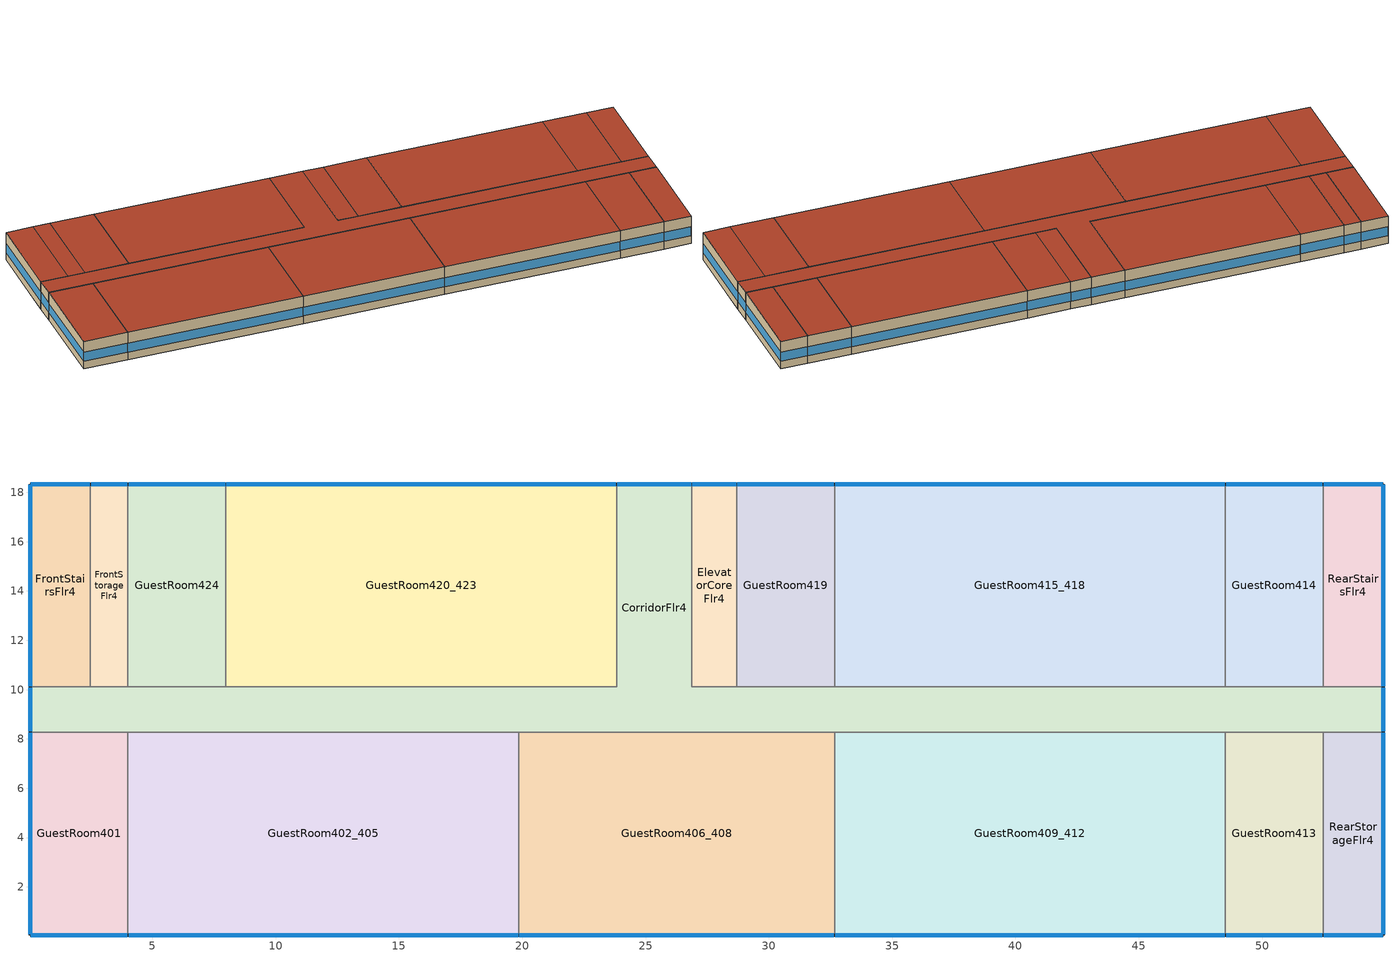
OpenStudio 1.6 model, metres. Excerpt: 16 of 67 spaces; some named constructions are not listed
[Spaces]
FrontStairsFlr4
 floor to FrontStairsFlr3: 2.49,18.34 2.49,10.11 0.05,10.11 0.05,18.34 z8.84
 wall outside: 2.49,18.34 0.05,18.34 0.05,10.11 z8.84:11.58
 wall to CorridorFlr4: 0.05,10.11 2.49,10.11 z8.84:11.58
 wall to FrontStorageFlr4: 2.49,10.11 2.49,18.34 z8.84:11.58
 window: 2.46,18.34 0.07,18.34 z9.6:10.51; 0.05,18.31 0.05,10.13 z9.6:10.49
 roof outside: 2.49,10.11 2.49,18.34 0.05,18.34 0.05,10.11 z11.58
RearStorageFlr4
 floor to RearStorageFlr3: 54.91,8.28 54.91,0.05 52.47,0.05 52.47,8.28 z8.84
 wall outside: 52.47,0.05 54.91,0.05 54.91,8.28 z8.84:11.58
 wall to GuestRoom413: 52.47,8.28 52.47,0.05 z8.84:11.58
 wall to CorridorFlr4: 54.91,8.28 52.47,8.28 z8.84:11.58
 window: 52.5,0.05 54.89,0.05 z9.6:10.51; 54.91,0.07 54.91,8.25 z9.6:10.49
 roof outside: 54.91,0.05 54.91,8.28 52.47,8.28 52.47,0.05 z11.58
ElevatorCoreFlr4
 floor to ElevatorCoreFlr3: 28.7,18.34 28.7,10.11 26.87,10.11 26.87,18.34 z8.84
 wall outside: 28.7,18.34 26.87,18.34 z8.84:11.58
 wall to GuestRoom419: 28.7,10.11 28.7,18.34 z8.84:11.58
 wall to CorridorFlr4: 26.87,18.34 26.87,10.11 28.7,10.11 z8.84:11.58
 window: 28.67,18.34 26.9,18.34 z9.6:10.51
 roof outside: 28.7,10.11 28.7,18.34 26.87,18.34 26.87,10.11 z11.58
CorridorFlr4
 floor to CorridorFlr3: 26.87,18.34 26.87,10.11 54.91,10.11 54.91,8.28 0.05,8.28 0.05,10.11 23.82,10.11 23.82,18.34 z8.84
 wall outside: 0.05,10.11 0.05,8.28 / 54.91,8.28 54.91,10.11 / 26.87,18.34 23.82,18.34 z8.84:11.58
 wall to GuestRoom420_423: 23.82,18.34 23.82,10.11 7.97,10.11 z8.84:11.58
 wall to GuestRoom406_408: 19.86,8.28 32.66,8.28 z8.84:11.58
 wall to RearStairsFlr4: 54.91,10.11 52.47,10.11 z8.84:11.58
 wall to GuestRoom402_405: 4.01,8.28 19.86,8.28 z8.84:11.58
 wall to GuestRoom424: 7.97,10.11 4.01,10.11 z8.84:11.58
 wall to FrontStorageFlr4: 4.01,10.11 2.49,10.11 z8.84:11.58
 wall to GuestRoom414: 52.47,10.11 48.51,10.11 z8.84:11.58
 wall to GuestRoom419: 32.66,10.11 28.7,10.11 z8.84:11.58
 wall to GuestRoom415_418: 48.51,10.11 32.66,10.11 z8.84:11.58
 wall to GuestRoom401: 0.05,8.28 4.01,8.28 z8.84:11.58
 wall to GuestRoom409_412: 32.66,8.28 48.51,8.28 z8.84:11.58
 wall to GuestRoom413: 48.51,8.28 52.47,8.28 z8.84:11.58
 window: 26.85,18.34 23.85,18.34 z9.6:10.5; 54.91,8.3 54.91,10.08 / 0.05,10.08 0.05,8.3 z9.6:10.51
 roof outside: 54.91,8.28 54.91,10.11 26.87,10.11 26.87,18.34 23.82,18.34 23.82,10.11 0.05,10.11 0.05,8.28 z11.58
GuestRoom415_418
 floor to GuestRoom315_318: 48.51,18.34 48.51,10.11 32.66,10.11 32.66,18.34 z8.84
 wall outside: 48.51,18.34 32.66,18.34 z8.84:11.58
 wall to GuestRoom414: 48.51,10.11 48.51,18.34 z8.84:11.58
 wall to GuestRoom419: 32.66,18.34 32.66,10.11 z8.84:11.58
 window: 48.49,18.34 32.69,18.34 z9.6:10.49
 roof outside: 48.51,10.11 48.51,18.34 32.66,18.34 32.66,10.11 z11.58
GuestRoom401
 floor to GuestRoom301: 4.01,8.28 4.01,0.05 0.05,0.05 0.05,8.28 z8.84
 wall outside: 0.05,8.28 0.05,0.05 4.01,0.05 z8.84:11.58
 wall to GuestRoom402_405: 4.01,0.05 4.01,8.28 z8.84:11.58
 window: 0.05,8.25 0.05,0.07 z9.6:10.49; 0.07,0.05 3.99,0.05 z9.6:10.5
 roof outside: 4.01,0.05 4.01,8.28 0.05,8.28 0.05,0.05 z11.58
GuestRoom402_405
 floor to GuestRoom302_305: 19.86,8.28 19.86,0.05 4.01,0.05 4.01,8.28 z8.84
 wall outside: 4.01,0.05 19.86,0.05 z8.84:11.58
 wall to GuestRoom406_408: 19.86,0.05 19.86,8.28 z8.84:11.58
 window: 4.04,0.05 19.84,0.05 z9.6:10.49
 roof outside: 19.86,0.05 19.86,8.28 4.01,8.28 4.01,0.05 z11.58
GuestRoom420_423
 floor to GuestRoom320_323: 23.82,18.34 23.82,10.11 7.97,10.11 7.97,18.34 z8.84
 wall outside: 23.82,18.34 7.97,18.34 z8.84:11.58
 wall to GuestRoom424: 7.97,18.34 7.97,10.11 z8.84:11.58
 window: 23.8,18.34 8,18.34 z9.6:10.49
 roof outside: 23.82,10.11 23.82,18.34 7.97,18.34 7.97,10.11 z11.58
GuestRoom409_412
 floor to GuestRoom309_312: 48.51,8.28 48.51,0.05 32.66,0.05 32.66,8.28 z8.84
 wall outside: 32.66,0.05 48.51,0.05 z8.84:11.58
 wall to GuestRoom413: 48.51,0.05 48.51,8.28 z8.84:11.58
 wall to GuestRoom406_408: 32.66,8.28 32.66,0.05 z8.84:11.58
 window: 32.69,0.05 48.49,0.05 z9.6:10.49
 roof outside: 48.51,0.05 48.51,8.28 32.66,8.28 32.66,0.05 z11.58
GuestRoom413
 floor to GuestRoom313: 52.47,8.28 52.47,0.05 48.51,0.05 48.51,8.28 z8.84
 wall outside: 48.51,0.05 52.47,0.05 z8.84:11.58
 window: 48.54,0.05 52.45,0.05 z9.6:10.5
 roof outside: 52.47,0.05 52.47,8.28 48.51,8.28 48.51,0.05 z11.58
GuestRoom406_408
 floor to GuestRoom306_308: 32.66,8.28 32.66,0.05 19.86,0.05 19.86,8.28 z8.84
 wall outside: 19.86,0.05 32.66,0.05 z8.84:11.58
 window: 19.89,0.05 32.64,0.05 z9.6:10.49
 roof outside: 32.66,0.05 32.66,8.28 19.86,8.28 19.86,0.05 z11.58
GuestRoom419
 floor to GuestRoom319: 32.66,18.34 32.66,10.11 28.7,10.11 28.7,18.34 z8.84
 wall outside: 32.66,18.34 28.7,18.34 z8.84:11.58
 window: 32.64,18.34 28.73,18.34 z9.6:10.5
 roof outside: 32.66,10.11 32.66,18.34 28.7,18.34 28.7,10.11 z11.58
FrontStorageFlr4
 floor to FrontStorageFlr3: 4.01,18.34 4.01,10.11 2.49,10.11 2.49,18.34 z8.84
 wall outside: 4.01,18.34 2.49,18.34 z8.84:11.58
 wall to GuestRoom424: 4.01,10.11 4.01,18.34 z8.84:11.58
 window: 3.99,18.34 2.51,18.34 z9.6:10.52
 roof outside: 4.01,10.11 4.01,18.34 2.49,18.34 2.49,10.11 z11.58
GuestRoom424
 floor to GuestRoom324: 7.97,18.34 7.97,10.11 4.01,10.11 4.01,18.34 z8.84
 wall outside: 7.97,18.34 4.01,18.34 z8.84:11.58
 window: 7.95,18.34 4.04,18.34 z9.6:10.5
 roof outside: 7.97,10.11 7.97,18.34 4.01,18.34 4.01,10.11 z11.58
GuestRoom414
 floor to GuestRoom314: 52.47,18.34 52.47,10.11 48.51,10.11 48.51,18.34 z8.84
 wall outside: 52.47,18.34 48.51,18.34 z8.84:11.58
 wall to RearStairsFlr4: 52.47,10.11 52.47,18.34 z8.84:11.58
 window: 52.45,18.34 48.54,18.34 z9.6:10.5
 roof outside: 52.47,10.11 52.47,18.34 48.51,18.34 48.51,10.11 z11.58
RearStairsFlr4
 floor to RearStairsFlr3: 54.91,18.34 54.91,10.11 52.47,10.11 52.47,18.34 z8.84
 wall outside: 54.91,10.11 54.91,18.34 52.47,18.34 z8.84:11.58
 window: 54.89,18.34 52.5,18.34 z9.6:10.51; 54.91,10.13 54.91,18.31 z9.6:10.49
 roof outside: 54.91,10.11 54.91,18.34 52.47,18.34 52.47,10.11 z11.58
[Site]
Calgary Int'l_AB_CAN: Latitude {deg}=51.12; Longitude {deg}=-114.02; Time Zone {hr}=-7; Elevation {m}=1084; Terrain=City
[Building]
c:/test//SmallHotel.osm: North Axis {deg}=0; Default Construction Set=DND-Concrete at climate 7a
[Site:WaterMainsTemperature]
Calculation Method=Correlation; Annual Average Outdoor Air Temperature {C}=3.94167; Maximum Difference In Monthly Average Outdoor Air Temperatures {deltaC}=25
[SizingPeriod:DesignDay] Barometric Pressure {Pa}=88963; Sky Clearness=0; Rain Indicator=0; Snow Indicator=0; Day of Month=21; Daylight Saving Time Indicator=0; Humidity Indicating Type=Wetbulb; Dry-Bulb Temperature Range Modifier Type=DefaultMultipliers
Name | Maximum Dry-Bulb Temperature {C} | Daily Dry-Bulb Temperature Range {deltaC} | Humidity Indicating Conditions at Maximum Dry-Bulb {BasedOnField A3} | Wind Speed {m/s} | Wind Direction {deg} | Month | Day Type | Solar Model Indicator | ASHRAE Taub | ASHRAE Taud
Calgary Int'l Ann Htg 99.6% Condns DB | -29.1 | 0 | -29.1 | 2.9 | 0 | 1 | WinterDesignDay | ASHRAEClearSky
Calgary Int'l Ann Clg .4% Condns DB=>MWB | 28.6 | 12.3 | 15.7 | 4.6 | 160 | 7 | SummerDesignDay | ASHRAETau | 0.341 | 2.408
Calgary Int'l Ann Clg .4% Condns WB=>MDB | 25.4 | 12.3 | 17.3 | 4.6 | 160 | 7 | SummerDesignDay | ASHRAETau | 0.341 | 2.408
[DefaultConstructionSet]
DND-Concrete at climate 7a: Default Exterior Surface Constructions=DND-Concrete at climate 7a; Default Interior Surface Constructions=000_Interior_DefSurfCons 12; Default Ground Contact Surface Constructions=DND-Concrete at climate 7a 1; Default Exterior SubSurface Constructions=DND-Concrete at climate 7a; Default Interior SubSurface Constructions=000_Interior_DefSubCons 12; Interior Partition Construction=000_Interior Partition
[DefaultSurfaceConstructions]
Name | Floor Construction | Wall Construction | Roof Ceiling Construction
000_Interior_DefSurfCons 12 | 000_Interior Floor | 000_Interior Wall | 000_Interior Ceiling
DND-Concrete at climate 7a | Customized opaque construction {be70f592-3a92-4108-9085-c8456546d349} to conductance of 0.162 | Customized opaque construction {4bd265ff-566e-49ab-8469-2c54db893324} to conductance of 0.21 | Customized opaque construction {8582e3aa-96df-446e-b35f-240774b056cd} to conductance of 0.162
DND-Concrete at climate 7a 1 | Customized opaque construction {504c7deb-7fe2-4114-9ecb-5c9010ae32b0} to conductance of 0.757 | Customized opaque construction {3b8edbbf-248d-4a0a-9db0-50f71aec12b5} to conductance of 0.284 | Customized opaque construction {be70f592-3a92-4108-9085-c8456546d349} to conductance of 0.284
[DefaultSubSurfaceConstructions]
Name | Fixed Window Construction | Operable Window Construction | Door Construction | Glass Door Construction | Skylight Construction | Tubular Daylight Dome Construction | Tubular Daylight Diffuser Construction | Overhead Door Construction
000_Interior_DefSubCons 12 | 000_Interior Window | 000_Interior Window | 000_Interior Door | 000_Exterior Window | 000_Exterior Window | 000_Interior Window | 000_Interior Window
DND-Concrete at climate 7a | Customized Fenestration: cond=0.220 tvis=0.210 tsol=0.500 | Customized Fenestration: cond=0.220 tvis=0.210 tsol=0.500 | Customized opaque construction {10312280-43b2-41b2-bfcf-850f3da3f3b5} to conductance of 2.2 | Customized Fenestration: cond=0.220 tvis=0.210 tsol=0.500 | Customized Fenestration: cond=0.220 tvis=0.210 tsol=0.500 | Customized Fenestration: cond=0.220 tvis=0.210 tsol=0.500 | Customized Fenestration: cond=0.220 tvis=0.210 tsol=0.500 | Customized opaque construction {3288cf16-1e6d-4462-95b8-0a1c6d96c9d6} to conductance of 2.2
[Construction]
000_Interior Partition; 000_Interior Door: 000_G05 25mm wood
000_Interior Floor: 000_F16 Acoustic tile, 000_F05 Ceiling air space resistance, 000_M11 100mm lightweight concrete
000_Interior Wall: 000_G01a 19mm gypsum board, 000_F04 Wall air space resistance, 000_G01a 19mm gypsum board
000_Interior Ceiling: 000_M11 100mm lightweight concrete, 000_F05 Ceiling air space resistance, 000_F16 Acoustic tile
000_Interior Window: 000_Clear 3mm
000_Exterior Window: 000_Clear 3mm, 000_Air 13mm, 000_Clear 3mm
Customized Fenestration: cond=0.220 tvis=0.210 tsol=0.500: Customized Fenestration:: cond=0.220 tvis=0.210 tsol=0.500
[Material]
Name | Roughness | Thickness | Conductivity | Density | Specific Heat
000_G05 25mm wood | MediumSmooth | 0.0254 | 0.15 | 608 | 1630
000_G01a 19mm gypsum board | MediumSmooth | 0.019 | 0.16 | 800 | 1090
000_F16 Acoustic tile | MediumSmooth | 0.0191 | 0.06 | 368 | 590
000_M11 100mm lightweight concrete | MediumRough | 0.1016 | 0.53 | 1280 | 840
[Material:AirGap]
Name | Thermal Resistance
000_F05 Ceiling air space resistance | 0.18
000_F04 Wall air space resistance | 0.15
[WindowMaterial:SimpleGlazingSystem]
Customized Fenestration:: cond=0.220 tvis=0.210 tsol=0.500: U-Factor {W/m2-K}=2.2; Solar Heat Gain Coefficient=0.6; Visible Transmittance=0.21
[WindowMaterial:Glazing]
000_Clear 3mm: Optical Data Type=SpectralAverage; Thickness=0.003; Solar Transmittance at Normal Incidence=0.837; Front Side Solar Reflectance at Normal Incidence=0.075; Back Side Solar Reflectance at Normal Incidence=0.075; Visible Transmittance at Normal Incidence=0.898; Front Side Visible Reflectance at Normal Incidence=0.081; Back Side Visible Reflectance at Normal Incidence=0.081; Infrared Transmittance at Normal Incidence=0; Front Side Infrared Hemispherical Emissivity=0.84; Back Side Infrared Hemispherical Emissivity=0.84; Conductivity=0.9
[WindowMaterial:Gas]
000_Air 13mm: Gas Type=Air; Thickness=0.0127
[ThermalZone] Multiplier=1; Use Ideal Air Loads=Yes
Name | Thermostat
GuestRoom414 Thermal Zone; CorridorFlr4 Thermal Zone; FrontStairsFlr4 Thermal Zone; GuestRoom402_405 Thermal Zone; GuestRoom415_418 Thermal Zone; GuestRoom401 Thermal Zone; GuestRoom409_412 Thermal Zone; GuestRoom420_423 Thermal Zone; GuestRoom413 Thermal Zone; GuestRoom419 Thermal Zone; GuestRoom406_408 Thermal Zone; GuestRoom424 Thermal Zone; RearStairsFlr4 Thermal Zone | NECB-F
RearStorageFlr4 Thermal Zone; FrontStorageFlr4 Thermal Zone | NECB-E
ElevatorCoreFlr4 Thermal Zone | NECB-C
[Space] Building Story=1; Part of Total Floor Area=Yes
Name | Space Type | Thermal Zone
GuestRoom414 | NECB-Hway lodging - rooms | GuestRoom414 Thermal Zone
CorridorFlr4 | NECB-Corr. >= 2.4m wide-F | CorridorFlr4 Thermal Zone
FrontStairsFlr4 | NECB-Stairway-F | FrontStairsFlr4 Thermal Zone
RearStorageFlr4 | NECB-Storage area | RearStorageFlr4 Thermal Zone
ElevatorCoreFlr4 | NECB-Lobby - elevator | ElevatorCoreFlr4 Thermal Zone
FrontStorageFlr4 | NECB-Storage area | FrontStorageFlr4 Thermal Zone
GuestRoom402_405 | NECB-Hway lodging - rooms | GuestRoom402_405 Thermal Zone
GuestRoom415_418 | NECB-Hway lodging - rooms | GuestRoom415_418 Thermal Zone
GuestRoom401 | NECB-Hway lodging - rooms | GuestRoom401 Thermal Zone
GuestRoom409_412 | NECB-Hway lodging - rooms | GuestRoom409_412 Thermal Zone
GuestRoom420_423 | NECB-Hway lodging - rooms | GuestRoom420_423 Thermal Zone
GuestRoom413 | NECB-Hway lodging - rooms | GuestRoom413 Thermal Zone
GuestRoom419 | NECB-Hway lodging - rooms | GuestRoom419 Thermal Zone
GuestRoom406_408 | NECB-Hway lodging - rooms | GuestRoom406_408 Thermal Zone
GuestRoom424 | NECB-Hway lodging - rooms | GuestRoom424 Thermal Zone
RearStairsFlr4 | NECB-Stairway-F | RearStairsFlr4 Thermal Zone
[BuildingStory]
1
[DefaultScheduleSet] Infiltration Schedule=FRACTION_ALWAYS_ON
Name | Hours of Operation Schedule | Number of People Schedule | Lighting Schedule | Electric Equipment Schedule | Hot Water Equipment Schedule | Other Equipment Schedule
NECB-C | NECB-C-Fan | NECB-C-Occ | NECB-C-Ltg | NECB-C-Equ | NECB-C-HW | NECB-C-Proc
NECB-E | NECB-E-Fan | NECB-E-Occ | NECB-E-Ltg | NECB-E-Equ | NECB-E-HW | NECB-E-Proc
NECB-F | NECB-F-Fan | NECB-F-Occ | NECB-F-Ltg | NECB-F-Equ | NECB-F-HW | NECB-F-Proc
[ThermostatSetpoint:DualSetpoint]
Name | Heating Setpoint Temperature Schedule | Cooling Setpoint Temperature Schedule
NECB-C | NECB-C-Htg | NECB-C-Clg
NECB-E | NECB-E-Htg | NECB-E-Clg
NECB-F | NECB-F-Htg | NECB-F-Clg
[ElectricEquipment:Definition] Design Level Calculation Method=Watts/Area
Name | Watts per Space Floor Area {W/m2}
NECB-Lobby - elevator-sched-C-elec-def; NECB-Storage area-sched-E-elec-def | 1
NECB-Hway lodging - rooms-sched-F-elec-def | 2.5
[People:Definition] Number of People Calculation Method=Area/Person; Fraction Radiant=0.3
Name | Space Floor Area per Person {m2/person}
NECB-Corr. >= 2.4m wide-sched-F-people-def; NECB-Storage area-sched-E-people-def | 100
NECB-Lobby - elevator-sched-C-people-def | 10
NECB-Stairway-sched-F-people-def | 200
NECB-Hway lodging - rooms-sched-F-people-def | 25
[Lights:Definition] Design Level Calculation Method=Watts/Area
Name | Watts per Space Floor Area {W/m2}
NECB-Corr. >= 2.4m wide-sched-F-lights-def | 7.1
NECB-Lobby - elevator-sched-C-lights-def | 6.9
NECB-Stairway-sched-F-lights-def | 7.4
NECB-Storage area-sched-E-lights-def | 6.8
NECB-Hway lodging - rooms-sched-F-lights-def | 8.1
[HotWaterEquipment:Definition] Design Level Calculation Method=Watts/Area
Name | Watts per Space Floor Area {W/m2}
NECB-Storage area-sched-E-dhw-def | 300
NECB-Hway lodging - rooms-sched-F-dhw-def | 600
[People] Activity Level Schedule=activity 120W; Multiplier=1
Name | People Definition | Space or SpaceType
NECB-Corr. >= 2.4m wide-sched-F-people | NECB-Corr. >= 2.4m wide-sched-F-people-def | NECB-Corr. >= 2.4m wide-F
NECB-Lobby - elevator-sched-C-people | NECB-Lobby - elevator-sched-C-people-def | NECB-Lobby - elevator
NECB-Stairway-sched-F-people | NECB-Stairway-sched-F-people-def | NECB-Stairway-F
NECB-Storage area-sched-E-people | NECB-Storage area-sched-E-people-def | NECB-Storage area
NECB-Hway lodging - rooms-sched-F-people | NECB-Hway lodging - rooms-sched-F-people-def | NECB-Hway lodging - rooms
[Lights] Multiplier=1
Name | Lights Definition | Space or SpaceType
NECB-Corr. >= 2.4m wide-sched-F-lights | NECB-Corr. >= 2.4m wide-sched-F-lights-def | NECB-Corr. >= 2.4m wide-F
NECB-Lobby - elevator-sched-C-lights | NECB-Lobby - elevator-sched-C-lights-def | NECB-Lobby - elevator
NECB-Stairway-sched-F-lights | NECB-Stairway-sched-F-lights-def | NECB-Stairway-F
NECB-Storage area-sched-E-lights | NECB-Storage area-sched-E-lights-def | NECB-Storage area
NECB-Hway lodging - rooms-sched-F-lights | NECB-Hway lodging - rooms-sched-F-lights-def | NECB-Hway lodging - rooms
[DesignSpecification:OutdoorAir] Outdoor Air Method=Maximum; Outdoor Air Flow per Floor Area {m3/s-m2}=0; Outdoor Air Flow Rate {m3/s}=0; Outdoor Air Flow Air Changes per Hour {1/hr}=0; Outdoor Air Flow Rate Fraction Schedule=FRACTION_ALWAYS_ON
Name | Outdoor Air Flow per Person {m3/s-person}
NECB-Corr. >= 2.4m wide-sched-F-oa | 0.0304977
NECB-Lobby - elevator-sched-C-oa | 0.041172
NECB-Stairway-sched-F-oa | 0.0609954
NECB-Storage area-sched-E-oa | 0.0355807
NECB-Hway lodging - rooms-sched-F-oa | 0.0139781
[SpaceInfiltration:DesignFlowRate] Schedule=FRACTION_ALWAYS_ON; Design Flow Rate Calculation Method=Flow/ExteriorArea; Flow per Exterior Surface Area {m3/s-m2}=0.00025; Constant Term Coefficient=1; Temperature Term Coefficient=0; Velocity Term Coefficient=0; Velocity Squared Term Coefficient=0
Name | Space or SpaceType
NECB-Corr. >= 2.4m wide-sched-F-inf | NECB-Corr. >= 2.4m wide-F
NECB-Lobby - elevator-sched-C-inf | NECB-Lobby - elevator
NECB-Stairway-sched-F-inf | NECB-Stairway-F
NECB-Storage area-sched-E-inf | NECB-Storage area
NECB-Hway lodging - rooms-sched-F-inf | NECB-Hway lodging - rooms
[SpaceType]
Name | Default Schedule Set | Design Specification Outdoor Air Object
NECB-Corr. >= 2.4m wide-F | NECB-F | NECB-Corr. >= 2.4m wide-sched-F-oa
NECB-Lobby - elevator | NECB-C | NECB-Lobby - elevator-sched-C-oa
NECB-Stairway-F | NECB-F | NECB-Stairway-sched-F-oa
NECB-Storage area | NECB-E | NECB-Storage area-sched-E-oa
NECB-Hway lodging - rooms | NECB-F | NECB-Hway lodging - rooms-sched-F-oa
[ElectricEquipment] Multiplier=1
Name | Electric Equipment Definition | Space or SpaceType
NECB-Lobby - elevator-sched-C-elec | NECB-Lobby - elevator-sched-C-elec-def | NECB-Lobby - elevator
NECB-Storage area-sched-E-elec | NECB-Storage area-sched-E-elec-def | NECB-Storage area
NECB-Hway lodging - rooms-sched-F-elec | NECB-Hway lodging - rooms-sched-F-elec-def | NECB-Hway lodging - rooms
[HotWaterEquipment] Multiplier=1
Name | Hot Water Equipment Definition | Space or SpaceType
NECB-Storage area-sched-E-dhw | NECB-Storage area-sched-E-dhw-def | NECB-Storage area
NECB-Hway lodging - rooms-sched-F-dhw | NECB-Hway lodging - rooms-sched-F-dhw-def | NECB-Hway lodging - rooms
[Schedule:Ruleset]
Name | Default Day Schedule
FRACTION_ALWAYS_ON | Schedule Day 1
NECB-C-Occ | Schedule Day 18
NECB-C-Ltg | Schedule Day 19
NECB-C-Equ | Schedule Day 20
NECB-C-Fan | Schedule Day 21
NECB-C-Proc | Schedule Day 22
NECB-C-Clg | Schedule Day 23
NECB-C-Htg | Schedule Day 24
NECB-C-HW | Schedule Day 25
NECB-E-Occ | Schedule Day 34
NECB-E-Ltg | Schedule Day 35
NECB-E-Equ | Schedule Day 36
NECB-E-Fan | Schedule Day 37
NECB-E-Proc | Schedule Day 38
NECB-E-Clg | Schedule Day 39
NECB-E-Htg | Schedule Day 40
NECB-E-HW | Schedule Day 41
NECB-F-Occ | Schedule Day 42
NECB-F-Ltg | Schedule Day 43
NECB-F-Equ | Schedule Day 44
NECB-F-Fan | Schedule Day 45
NECB-F-Proc | Schedule Day 46
NECB-F-Clg | Schedule Day 47
NECB-F-Htg | Schedule Day 48
NECB-F-HW | Schedule Day 49
activity 120W | Schedule Day 74
[Schedule:Day]
Schedule Day 1; wkdFRACTION_ALWAYS_ON 1; satFRACTION_ALWAYS_ON 1; sunFRACTION_ALWAYS_ON 1; Schedule Day 45; wkdNECB-F-Fan 1; satNECB-F-Fan 1; sunNECB-F-Fan 1: 1, 0, 1, 2, 0, 1, 3, 0, 1, 4, 0, 1, 5, 0, 1, 6, 0, 1, 7, 0, 1, 8, 0, 1, 9, 0, 1, 10, 0, 1, 11, 0, 1, 12, 0, 1, 13, 0, 1, 14, 0, 1, 15, 0, 1, 16, 0, 1, 17, 0, 1, 18, 0, 1, 19, 0, 1, 20, 0, 1, 21, 0, 1, 22, 0, 1, 23, 0, 1, 24, 0, 1
Schedule Day 18; wkdNECB-C-Occ 1: 1, 0, 0, 2, 0, 0, 3, 0, 0, 4, 0, 0, 5, 0, 0, 6, 0, 0, 7, 0, 0, 8, 0, 0, 9, 0, 0.1, 10, 0, 0.2, 11, 0, 0.5, 12, 0, 0.5, 13, 0, 0.7, 14, 0, 0.7, 15, 0, 0.7, 16, 0, 0.7, 17, 0, 0.8, 18, 0, 0.7, 19, 0, 0.5, 20, 0, 0.3, 21, 0, 0.3, 22, 0, 0, 23, 0, 0, 24, 0, 0
satNECB-C-Occ 1: 1, 0, 0, 2, 0, 0, 3, 0, 0, 4, 0, 0, 5, 0, 0, 6, 0, 0, 7, 0, 0, 8, 0, 0, 9, 0, 0.1, 10, 0, 0.2, 11, 0, 0.5, 12, 0, 0.6, 13, 0, 0.8, 14, 0, 0.9, 15, 0, 0.9, 16, 0, 0.9, 17, 0, 0.8, 18, 0, 0.7, 19, 0, 0.5, 20, 0, 0.2, 21, 0, 0.2, 22, 0, 0, 23, 0, 0, 24, 0, 0
sunNECB-C-Occ 1: 1, 0, 0, 2, 0, 0, 3, 0, 0, 4, 0, 0, 5, 0, 0, 6, 0, 0, 7, 0, 0, 8, 0, 0, 9, 0, 0, 10, 0, 0, 11, 0, 0.1, 12, 0, 0.2, 13, 0, 0.2, 14, 0, 0.4, 15, 0, 0.4, 16, 0, 0.4, 17, 0, 0.4, 18, 0, 0.4, 19, 0, 0.2, 20, 0, 0, 21, 0, 0, 22, 0, 0, 23, 0, 0, 24, 0, 0
Schedule Day 19; wkdNECB-C-Ltg 1; satNECB-C-Ltg 1; Schedule Day 20; wkdNECB-C-Equ 1; satNECB-C-Equ 1; Schedule Day 22; wkdNECB-C-Proc 1; satNECB-C-Proc 1: 1, 0, 0.05, 2, 0, 0.05, 3, 0, 0.05, 4, 0, 0.05, 5, 0, 0.05, 6, 0, 0.05, 7, 0, 0.05, 8, 0, 0.05, 9, 0, 0.5, 10, 0, 0.9, 11, 0, 0.9, 12, 0, 0.9, 13, 0, 0.9, 14, 0, 0.9, 15, 0, 0.9, 16, 0, 0.9, 17, 0, 0.9, 18, 0, 0.9, 19, 0, 0.9, 20, 0, 0.6, 21, 0, 0.5, 22, 0, 0.05, 23, 0, 0.05, 24, 0, 0.05
sunNECB-C-Ltg 1; sunNECB-C-Equ 1; sunNECB-C-Proc 1: 1, 0, 0.05, 2, 0, 0.05, 3, 0, 0.05, 4, 0, 0.05, 5, 0, 0.05, 6, 0, 0.05, 7, 0, 0.05, 8, 0, 0.05, 9, 0, 0.05, 10, 0, 0.05, 11, 0, 0.5, 12, 0, 0.9, 13, 0, 0.9, 14, 0, 0.9, 15, 0, 0.9, 16, 0, 0.9, 17, 0, 0.9, 18, 0, 0.9, 19, 0, 0.6, 20, 0, 0.05, 21, 0, 0.05, 22, 0, 0.05, 23, 0, 0.05, 24, 0, 0.05
Schedule Day 21; wkdNECB-C-Fan 1; satNECB-C-Fan 1: 1, 0, 0, 2, 0, 0, 3, 0, 0, 4, 0, 0, 5, 0, 0, 6, 0, 0, 7, 0, 0, 8, 0, 1, 9, 0, 1, 10, 0, 1, 11, 0, 1, 12, 0, 1, 13, 0, 1, 14, 0, 1, 15, 0, 1, 16, 0, 1, 17, 0, 1, 18, 0, 1, 19, 0, 1, 20, 0, 1, 21, 0, 1, 22, 0, 0, 23, 0, 0, 24, 0, 0
sunNECB-C-Fan 1: 1, 0, 0, 2, 0, 0, 3, 0, 0, 4, 0, 0, 5, 0, 0, 6, 0, 0, 7, 0, 0, 8, 0, 0, 9, 0, 0, 10, 0, 1, 11, 0, 1, 12, 0, 1, 13, 0, 1, 14, 0, 1, 15, 0, 1, 16, 0, 1, 17, 0, 1, 18, 0, 1, 19, 0, 1, 20, 0, 0, 21, 0, 0, 22, 0, 0, 23, 0, 0, 24, 0, 0
Schedule Day 23; wkdNECB-C-Clg 1; satNECB-C-Clg 1: 1, 0, 35, 2, 0, 35, 3, 0, 35, 4, 0, 35, 5, 0, 35, 6, 0, 35, 7, 0, 35, 8, 0, 24, 9, 0, 24, 10, 0, 24, 11, 0, 24, 12, 0, 24, 13, 0, 24, 14, 0, 24, 15, 0, 24, 16, 0, 24, 17, 0, 24, 18, 0, 24, 19, 0, 24, 20, 0, 24, 21, 0, 24, 22, 0, 35, 23, 0, 35, 24, 0, 35
sunNECB-C-Clg 1: 1, 0, 35, 2, 0, 35, 3, 0, 35, 4, 0, 35, 5, 0, 35, 6, 0, 35, 7, 0, 35, 8, 0, 35, 9, 0, 35, 10, 0, 24, 11, 0, 24, 12, 0, 24, 13, 0, 24, 14, 0, 24, 15, 0, 24, 16, 0, 24, 17, 0, 24, 18, 0, 24, 19, 0, 24, 20, 0, 35, 21, 0, 35, 22, 0, 35, 23, 0, 35, 24, 0, 35
Schedule Day 24; wkdNECB-C-Htg 1; satNECB-C-Htg 1: 1, 0, 18, 2, 0, 18, 3, 0, 18, 4, 0, 18, 5, 0, 18, 6, 0, 18, 7, 0, 18, 8, 0, 20, 9, 0, 22, 10, 0, 22, 11, 0, 22, 12, 0, 22, 13, 0, 22, 14, 0, 22, 15, 0, 22, 16, 0, 22, 17, 0, 22, 18, 0, 22, 19, 0, 22, 20, 0, 22, 21, 0, 22, 22, 0, 18, 23, 0, 18, 24, 0, 18
sunNECB-C-Htg 1: 1, 0, 18, 2, 0, 18, 3, 0, 18, 4, 0, 18, 5, 0, 18, 6, 0, 18, 7, 0, 18, 8, 0, 18, 9, 0, 18, 10, 0, 20, 11, 0, 22, 12, 0, 22, 13, 0, 22, 14, 0, 22, 15, 0, 22, 16, 0, 22, 17, 0, 22, 18, 0, 22, 19, 0, 22, 20, 0, 18, 21, 0, 18, 22, 0, 18, 23, 0, 18, 24, 0, 18
Schedule Day 25; wkdNECB-C-HW 1: 1, 0, 0.05, 2, 0, 0.05, 3, 0, 0.05, 4, 0, 0.05, 5, 0, 0.05, 6, 0, 0.05, 7, 0, 0.05, 8, 0, 0.05, 9, 0, 0.1, 10, 0, 0.2, 11, 0, 0.3, 12, 0, 0.4, 13, 0, 0.8, 14, 0, 0.8, 15, 0, 0.8, 16, 0, 0.8, 17, 0, 0.6, 18, 0, 0.4, 19, 0, 0.3, 20, 0, 0.2, 21, 0, 0.2, 22, 0, 0.05, 23, 0, 0.05, 24, 0, 0.05
satNECB-C-HW 1: 1, 0, 0.05, 2, 0, 0.05, 3, 0, 0.05, 4, 0, 0.05, 5, 0, 0.05, 6, 0, 0.05, 7, 0, 0.05, 8, 0, 0.05, 9, 0, 0.1, 10, 0, 0.2, 11, 0, 0.3, 12, 0, 0.5, 13, 0, 0.9, 14, 0, 0.9, 15, 0, 0.9, 16, 0, 0.9, 17, 0, 0.7, 18, 0, 0.5, 19, 0, 0.3, 20, 0, 0.2, 21, 0, 0.2, 22, 0, 0.05, 23, 0, 0.05, 24, 0, 0.05
sunNECB-C-HW 1: 1, 0, 0.05, 2, 0, 0.05, 3, 0, 0.05, 4, 0, 0.05, 5, 0, 0.05, 6, 0, 0.05, 7, 0, 0.05, 8, 0, 0.05, 9, 0, 0.05, 10, 0, 0.05, 11, 0, 0.1, 12, 0, 0.2, 13, 0, 0.4, 14, 0, 0.8, 15, 0, 0.8, 16, 0, 0.6, 17, 0, 0.4, 18, 0, 0.3, 19, 0, 0.2, 20, 0, 0.05, 21, 0, 0.05, 22, 0, 0.05, 23, 0, 0.05, 24, 0, 0.05
Schedule Day 34; wkdNECB-E-Occ 1: 1, 0, 0, 2, 0, 0, 3, 0, 0, 4, 0, 0, 5, 0, 0, 6, 0, 0, 7, 0, 0, 8, 0, 0, 9, 0, 0.2, 10, 0, 0.7, 11, 0, 0.9, 12, 0, 0.9, 13, 0, 0.9, 14, 0, 0.9, 15, 0, 0.5, 16, 0, 0.9, 17, 0, 0.8, 18, 0, 0.8, 19, 0, 0.2, 20, 0, 0, 21, 0, 0, 22, 0, 0, 23, 0, 0, 24, 0, 0
satNECB-E-Occ 1: 1, 0, 0, 2, 0, 0, 3, 0, 0, 4, 0, 0, 5, 0, 0, 6, 0, 0, 7, 0, 0, 8, 0, 0, 9, 0, 0, 10, 0, 0.2, 11, 0, 0.2, 12, 0, 0.2, 13, 0, 0.2, 14, 0, 0.1, 15, 0, 0.1, 16, 0, 0.1, 17, 0, 0.1, 18, 0, 0, 19, 0, 0, 20, 0, 0, 21, 0, 0, 22, 0, 0, 23, 0, 0, 24, 0, 0
sunNECB-E-Occ 1; sunNECB-E-Fan 1: 1, 0, 0, 2, 0, 0, 3, 0, 0, 4, 0, 0, 5, 0, 0, 6, 0, 0, 7, 0, 0, 8, 0, 0, 9, 0, 0, 10, 0, 0, 11, 0, 0, 12, 0, 0, 13, 0, 0, 14, 0, 0, 15, 0, 0, 16, 0, 0, 17, 0, 0, 18, 0, 0, 19, 0, 0, 20, 0, 0, 21, 0, 0, 22, 0, 0, 23, 0, 0, 24, 0, 0
Schedule Day 35; wkdNECB-E-Ltg 1; Schedule Day 36; wkdNECB-E-Equ 1; Schedule Day 38; wkdNECB-E-Proc 1: 1, 0, 0.05, 2, 0, 0.05, 3, 0, 0.05, 4, 0, 0.05, 5, 0, 0.05, 6, 0, 0.05, 7, 0, 0.05, 8, 0, 0.05, 9, 0, 0.4, 10, 0, 0.7, 11, 0, 0.9, 12, 0, 0.9, 13, 0, 0.9, 14, 0, 0.9, 15, 0, 0.9, 16, 0, 0.9, 17, 0, 0.9, 18, 0, 0.9, 19, 0, 0.4, 20, 0, 0.05, 21, 0, 0.05, 22, 0, 0.05, 23, 0, 0.05, 24, 0, 0.05
satNECB-E-Ltg 1; satNECB-E-Equ 1; satNECB-E-Proc 1: 1, 0, 0.05, 2, 0, 0.05, 3, 0, 0.05, 4, 0, 0.05, 5, 0, 0.05, 6, 0, 0.05, 7, 0, 0.05, 8, 0, 0.05, 9, 0, 0.05, 10, 0, 0.5, 11, 0, 0.9, 12, 0, 0.9, 13, 0, 0.9, 14, 0, 0.9, 15, 0, 0.9, 16, 0, 0.7, 17, 0, 0.5, 18, 0, 0.05, 19, 0, 0.05, 20, 0, 0.05, 21, 0, 0.05, 22, 0, 0.05, 23, 0, 0.05, 24, 0, 0.05
sunNECB-E-Ltg 1; sunNECB-E-Equ 1; sunNECB-E-Proc 1; sunNECB-E-HW 1: 1, 0, 0.05, 2, 0, 0.05, 3, 0, 0.05, 4, 0, 0.05, 5, 0, 0.05, 6, 0, 0.05, 7, 0, 0.05, 8, 0, 0.05, 9, 0, 0.05, 10, 0, 0.05, 11, 0, 0.05, 12, 0, 0.05, 13, 0, 0.05, 14, 0, 0.05, 15, 0, 0.05, 16, 0, 0.05, 17, 0, 0.05, 18, 0, 0.05, 19, 0, 0.05, 20, 0, 0.05, 21, 0, 0.05, 22, 0, 0.05, 23, 0, 0.05, 24, 0, 0.05
Schedule Day 37; wkdNECB-E-Fan 1: 1, 0, 0, 2, 0, 0, 3, 0, 0, 4, 0, 0, 5, 0, 0, 6, 0, 0, 7, 0, 0, 8, 0, 1, 9, 0, 1, 10, 0, 1, 11, 0, 1, 12, 0, 1, 13, 0, 1, 14, 0, 1, 15, 0, 1, 16, 0, 1, 17, 0, 1, 18, 0, 1, 19, 0, 1, 20, 0, 0, 21, 0, 0, 22, 0, 0, 23, 0, 0, 24, 0, 0
satNECB-E-Fan 1: 1, 0, 0, 2, 0, 0, 3, 0, 0, 4, 0, 0, 5, 0, 0, 6, 0, 0, 7, 0, 0, 8, 0, 0, 9, 0, 1, 10, 0, 1, 11, 0, 1, 12, 0, 1, 13, 0, 1, 14, 0, 1, 15, 0, 1, 16, 0, 1, 17, 0, 1, 18, 0, 0, 19, 0, 0, 20, 0, 0, 21, 0, 0, 22, 0, 0, 23, 0, 0, 24, 0, 0
Schedule Day 39; wkdNECB-E-Clg 1: 1, 0, 35, 2, 0, 35, 3, 0, 35, 4, 0, 35, 5, 0, 35, 6, 0, 35, 7, 0, 35, 8, 0, 24, 9, 0, 24, 10, 0, 24, 11, 0, 24, 12, 0, 24, 13, 0, 24, 14, 0, 24, 15, 0, 24, 16, 0, 24, 17, 0, 24, 18, 0, 24, 19, 0, 24, 20, 0, 35, 21, 0, 35, 22, 0, 35, 23, 0, 35, 24, 0, 35
satNECB-E-Clg 1: 1, 0, 35, 2, 0, 35, 3, 0, 35, 4, 0, 35, 5, 0, 35, 6, 0, 35, 7, 0, 35, 8, 0, 35, 9, 0, 24, 10, 0, 24, 11, 0, 24, 12, 0, 24, 13, 0, 24, 14, 0, 24, 15, 0, 24, 16, 0, 24, 17, 0, 24, 18, 0, 35, 19, 0, 35, 20, 0, 35, 21, 0, 35, 22, 0, 35, 23, 0, 35, 24, 0, 35
sunNECB-E-Clg 1: 1, 0, 35, 2, 0, 35, 3, 0, 35, 4, 0, 35, 5, 0, 35, 6, 0, 35, 7, 0, 35, 8, 0, 35, 9, 0, 35, 10, 0, 35, 11, 0, 35, 12, 0, 35, 13, 0, 35, 14, 0, 35, 15, 0, 35, 16, 0, 35, 17, 0, 35, 18, 0, 35, 19, 0, 35, 20, 0, 35, 21, 0, 35, 22, 0, 35, 23, 0, 35, 24, 0, 35
Schedule Day 40; wkdNECB-E-Htg 1: 1, 0, 18, 2, 0, 18, 3, 0, 18, 4, 0, 18, 5, 0, 18, 6, 0, 18, 7, 0, 18, 8, 0, 20, 9, 0, 22, 10, 0, 22, 11, 0, 22, 12, 0, 22, 13, 0, 22, 14, 0, 22, 15, 0, 22, 16, 0, 22, 17, 0, 22, 18, 0, 22, 19, 0, 22, 20, 0, 18, 21, 0, 18, 22, 0, 18, 23, 0, 18, 24, 0, 18
satNECB-E-Htg 1: 1, 0, 18, 2, 0, 18, 3, 0, 18, 4, 0, 18, 5, 0, 18, 6, 0, 18, 7, 0, 18, 8, 0, 18, 9, 0, 20, 10, 0, 22, 11, 0, 22, 12, 0, 22, 13, 0, 22, 14, 0, 22, 15, 0, 22, 16, 0, 22, 17, 0, 22, 18, 0, 18, 19, 0, 18, 20, 0, 18, 21, 0, 18, 22, 0, 18, 23, 0, 18, 24, 0, 18
sunNECB-E-Htg 1: 1, 0, 18, 2, 0, 18, 3, 0, 18, 4, 0, 18, 5, 0, 18, 6, 0, 18, 7, 0, 18, 8, 0, 18, 9, 0, 18, 10, 0, 18, 11, 0, 18, 12, 0, 18, 13, 0, 18, 14, 0, 18, 15, 0, 18, 16, 0, 18, 17, 0, 18, 18, 0, 18, 19, 0, 18, 20, 0, 18, 21, 0, 18, 22, 0, 18, 23, 0, 18, 24, 0, 18
Schedule Day 41; wkdNECB-E-HW 1: 1, 0, 0.05, 2, 0, 0.05, 3, 0, 0.05, 4, 0, 0.05, 5, 0, 0.05, 6, 0, 0.05, 7, 0, 0.05, 8, 0, 0.05, 9, 0, 0.1, 10, 0, 0.4, 11, 0, 0.5, 12, 0, 0.5, 13, 0, 0.7, 14, 0, 0.9, 15, 0, 0.8, 16, 0, 0.7, 17, 0, 0.8, 18, 0, 0.3, 19, 0, 0.05, 20, 0, 0.05, 21, 0, 0.05, 22, 0, 0.05, 23, 0, 0.05, 24, 0, 0.05
satNECB-E-HW 1: 1, 0, 0.05, 2, 0, 0.05, 3, 0, 0.05, 4, 0, 0.05, 5, 0, 0.05, 6, 0, 0.05, 7, 0, 0.05, 8, 0, 0.05, 9, 0, 0.05, 10, 0, 0.05, 11, 0, 0.2, 12, 0, 0.2, 13, 0, 0.4, 14, 0, 0.2, 15, 0, 0.2, 16, 0, 0.2, 17, 0, 0.05, 18, 0, 0.05, 19, 0, 0.05, 20, 0, 0.05, 21, 0, 0.05, 22, 0, 0.05, 23, 0, 0.05, 24, 0, 0.05
Schedule Day 42; wkdNECB-F-Occ 1: 1, 0, 0.9, 2, 0, 0.9, 3, 0, 0.9, 4, 0, 0.9, 5, 0, 0.9, 6, 0, 0.9, 7, 0, 0.9, 8, 0, 0.7, 9, 0, 0.4, 10, 0, 0.4, 11, 0, 0.2, 12, 0, 0.2, 13, 0, 0.2, 14, 0, 0.2, 15, 0, 0.2, 16, 0, 0.2, 17, 0, 0.3, 18, 0, 0.5, 19, 0, 0.5, 20, 0, 0.5, 21, 0, 0.7, 22, 0, 0.7, 23, 0, 0.8, 24, 0, 0.9
satNECB-F-Occ 1: 1, 0, 0.7, 2, 0, 0.9, 3, 0, 0.9, 4, 0, 0.9, 5, 0, 0.9, 6, 0, 0.9, 7, 0, 0.9, 8, 0, 0.7, 9, 0, 0.5, 10, 0, 0.5, 11, 0, 0.3, 12, 0, 0.3, 13, 0, 0.3, 14, 0, 0.3, 15, 0, 0.3, 16, 0, 0.3, 17, 0, 0.3, 18, 0, 0.3, 19, 0, 0.5, 20, 0, 0.6, 21, 0, 0.6, 22, 0, 0.6, 23, 0, 0.7, 24, 0, 0.7
sunNECB-F-Occ 1: 1, 0, 0.8, 2, 0, 0.7, 3, 0, 0.7, 4, 0, 0.7, 5, 0, 0.7, 6, 0, 0.7, 7, 0, 0.7, 8, 0, 0.7, 9, 0, 0.7, 10, 0, 0.5, 11, 0, 0.5, 12, 0, 0.5, 13, 0, 0.3, 14, 0, 0.3, 15, 0, 0.2, 16, 0, 0.2, 17, 0, 0.2, 18, 0, 0.3, 19, 0, 0.4, 20, 0, 0.4, 21, 0, 0.6, 22, 0, 0.6, 23, 0, 0.8, 24, 0, 0.8
Schedule Day 43; wkdNECB-F-Ltg 1; Schedule Day 44; wkdNECB-F-Equ 1; Schedule Day 46; wkdNECB-F-Proc 1: 1, 0, 0.3, 2, 0, 0.2, 3, 0, 0.2, 4, 0, 0.1, 5, 0, 0.1, 6, 0, 0.1, 7, 0, 0.2, 8, 0, 0.4, 9, 0, 0.5, 10, 0, 0.4, 11, 0, 0.4, 12, 0, 0.3, 13, 0, 0.2, 14, 0, 0.2, 15, 0, 0.2, 16, 0, 0.2, 17, 0, 0.2, 18, 0, 0.2, 19, 0, 0.2, 20, 0, 0.6, 21, 0, 0.8, 22, 0, 0.9, 23, 0, 0.8, 24, 0, 0.6
satNECB-F-Ltg 1; satNECB-F-Equ 1; satNECB-F-Proc 1: 1, 0, 0.3, 2, 0, 0.2, 3, 0, 0.2, 4, 0, 0.1, 5, 0, 0.1, 6, 0, 0.1, 7, 0, 0.1, 8, 0, 0.3, 9, 0, 0.3, 10, 0, 0.4, 11, 0, 0.4, 12, 0, 0.3, 13, 0, 0.2, 14, 0, 0.2, 15, 0, 0.2, 16, 0, 0.2, 17, 0, 0.2, 18, 0, 0.2, 19, 0, 0.2, 20, 0, 0.6, 21, 0, 0.7, 22, 0, 0.7, 23, 0, 0.7, 24, 0, 0.6
sunNECB-F-Ltg 1; sunNECB-F-Equ 1; sunNECB-F-Proc 1: 1, 0, 0.3, 2, 0, 0.3, 3, 0, 0.3, 4, 0, 0.2, 5, 0, 0.2, 6, 0, 0.2, 7, 0, 0.2, 8, 0, 0.3, 9, 0, 0.4, 10, 0, 0.4, 11, 0, 0.3, 12, 0, 0.3, 13, 0, 0.3, 14, 0, 0.3, 15, 0, 0.2, 16, 0, 0.2, 17, 0, 0.2, 18, 0, 0.2, 19, 0, 0.2, 20, 0, 0.5, 21, 0, 0.7, 22, 0, 0.8, 23, 0, 0.6, 24, 0, 0.5
Schedule Day 47; wkdNECB-F-Clg 1; satNECB-F-Clg 1; sunNECB-F-Clg 1: 1, 0, 24, 2, 0, 24, 3, 0, 24, 4, 0, 24, 5, 0, 24, 6, 0, 24, 7, 0, 24, 8, 0, 24, 9, 0, 24, 10, 0, 24, 11, 0, 24, 12, 0, 24, 13, 0, 24, 14, 0, 24, 15, 0, 24, 16, 0, 24, 17, 0, 24, 18, 0, 24, 19, 0, 24, 20, 0, 24, 21, 0, 24, 22, 0, 24, 23, 0, 24, 24, 0, 24
Schedule Day 48; wkdNECB-F-Htg 1; satNECB-F-Htg 1; sunNECB-F-Htg 1: 1, 0, 22, 2, 0, 18, 3, 0, 18, 4, 0, 18, 5, 0, 18, 6, 0, 18, 7, 0, 18, 8, 0, 20, 9, 0, 22, 10, 0, 22, 11, 0, 22, 12, 0, 22, 13, 0, 22, 14, 0, 22, 15, 0, 22, 16, 0, 22, 17, 0, 22, 18, 0, 22, 19, 0, 22, 20, 0, 22, 21, 0, 22, 22, 0, 22, 23, 0, 22, 24, 0, 22
Schedule Day 49; wkdNECB-F-HW 1: 1, 0, 0.5, 2, 0, 0.3, 3, 0, 0.2, 4, 0, 0.1, 5, 0, 0.1, 6, 0, 0.2, 7, 0, 0.4, 8, 0, 0.6, 9, 0, 0.9, 10, 0, 0.7, 11, 0, 0.5, 12, 0, 0.5, 13, 0, 0.4, 14, 0, 0.5, 15, 0, 0.4, 16, 0, 0.3, 17, 0, 0.3, 18, 0, 0.3, 19, 0, 0.3, 20, 0, 0.5, 21, 0, 0.7, 22, 0, 0.7, 23, 0, 0.7, 24, 0, 0.7
satNECB-F-HW 1: 1, 0, 0.5, 2, 0, 0.3, 3, 0, 0.2, 4, 0, 0.1, 5, 0, 0.1, 6, 0, 0.2, 7, 0, 0.4, 8, 0, 0.5, 9, 0, 0.8, 10, 0, 0.6, 11, 0, 0.5, 12, 0, 0.5, 13, 0, 0.5, 14, 0, 0.5, 15, 0, 0.5, 16, 0, 0.4, 17, 0, 0.3, 18, 0, 0.3, 19, 0, 0.3, 20, 0, 0.5, 21, 0, 0.7, 22, 0, 0.7, 23, 0, 0.7, 24, 0, 0.7
sunNECB-F-HW 1: 1, 0, 0.5, 2, 0, 0.3, 3, 0, 0.2, 4, 0, 0.1, 5, 0, 0.1, 6, 0, 0.2, 7, 0, 0.4, 8, 0, 0.4, 9, 0, 0.6, 10, 0, 0.9, 11, 0, 0.7, 12, 0, 0.5, 13, 0, 0.5, 14, 0, 0.5, 15, 0, 0.4, 16, 0, 0.3, 17, 0, 0.3, 18, 0, 0.3, 19, 0, 0.3, 20, 0, 0.4, 21, 0, 0.6, 22, 0, 0.6, 23, 0, 0.6, 24, 0, 0.6
Schedule Day 74; wkdactivity 120W 1; satactivity 120W 1; sunactivity 120W 1: 1, 0, 120, 2, 0, 120, 3, 0, 120, 4, 0, 120, 5, 0, 120, 6, 0, 120, 7, 0, 120, 8, 0, 120, 9, 0, 120, 10, 0, 120, 11, 0, 120, 12, 0, 120, 13, 0, 120, 14, 0, 120, 15, 0, 120, 16, 0, 120, 17, 0, 120, 18, 0, 120, 19, 0, 120, 20, 0, 120, 21, 0, 120, 22, 0, 120, 23, 0, 120, 24, 0, 120
[Schedule:Rule] Date Specification Type=DateRange; Start Month=1; Start Day=1; End Month=12; End Day=31
Name | Schedule Ruleset | Rule Order | Day Schedule | Apply Sunday | Apply Monday | Apply Tuesday | Apply Wednesday | Apply Thursday | Apply Friday | Apply Saturday
wkdFRACTION_ALWAYS_ON rule | FRACTION_ALWAYS_ON | 2 | wkdFRACTION_ALWAYS_ON 1 | No | Yes | Yes | Yes | Yes | Yes | No
satFRACTION_ALWAYS_ONrule | FRACTION_ALWAYS_ON | 1 | satFRACTION_ALWAYS_ON 1 | No | No | No | No | No | No | Yes
sunFRACTION_ALWAYS_ONrule | FRACTION_ALWAYS_ON | 0 | sunFRACTION_ALWAYS_ON 1 | Yes | No | No | No | No | No | No
wkdNECB-C-Occ rule | NECB-C-Occ | 2 | wkdNECB-C-Occ 1 | No | Yes | Yes | Yes | Yes | Yes | No
satNECB-C-Occrule | NECB-C-Occ | 1 | satNECB-C-Occ 1 | No | No | No | No | No | No | Yes
sunNECB-C-Occrule | NECB-C-Occ | 0 | sunNECB-C-Occ 1 | Yes | No | No | No | No | No | No
wkdNECB-C-Ltg rule | NECB-C-Ltg | 2 | wkdNECB-C-Ltg 1 | No | Yes | Yes | Yes | Yes | Yes | No
satNECB-C-Ltgrule | NECB-C-Ltg | 1 | satNECB-C-Ltg 1 | No | No | No | No | No | No | Yes
sunNECB-C-Ltgrule | NECB-C-Ltg | 0 | sunNECB-C-Ltg 1 | Yes | No | No | No | No | No | No
wkdNECB-C-Equ rule | NECB-C-Equ | 2 | wkdNECB-C-Equ 1 | No | Yes | Yes | Yes | Yes | Yes | No
satNECB-C-Equrule | NECB-C-Equ | 1 | satNECB-C-Equ 1 | No | No | No | No | No | No | Yes
sunNECB-C-Equrule | NECB-C-Equ | 0 | sunNECB-C-Equ 1 | Yes | No | No | No | No | No | No
wkdNECB-C-Fan rule | NECB-C-Fan | 2 | wkdNECB-C-Fan 1 | No | Yes | Yes | Yes | Yes | Yes | No
satNECB-C-Fanrule | NECB-C-Fan | 1 | satNECB-C-Fan 1 | No | No | No | No | No | No | Yes
sunNECB-C-Fanrule | NECB-C-Fan | 0 | sunNECB-C-Fan 1 | Yes | No | No | No | No | No | No
wkdNECB-C-Proc rule | NECB-C-Proc | 2 | wkdNECB-C-Proc 1 | No | Yes | Yes | Yes | Yes | Yes | No
satNECB-C-Procrule | NECB-C-Proc | 1 | satNECB-C-Proc 1 | No | No | No | No | No | No | Yes
sunNECB-C-Procrule | NECB-C-Proc | 0 | sunNECB-C-Proc 1 | Yes | No | No | No | No | No | No
wkdNECB-C-Clg rule | NECB-C-Clg | 2 | wkdNECB-C-Clg 1 | No | Yes | Yes | Yes | Yes | Yes | No
satNECB-C-Clgrule | NECB-C-Clg | 1 | satNECB-C-Clg 1 | No | No | No | No | No | No | Yes
sunNECB-C-Clgrule | NECB-C-Clg | 0 | sunNECB-C-Clg 1 | Yes | No | No | No | No | No | No
wkdNECB-C-Htg rule | NECB-C-Htg | 2 | wkdNECB-C-Htg 1 | No | Yes | Yes | Yes | Yes | Yes | No
satNECB-C-Htgrule | NECB-C-Htg | 1 | satNECB-C-Htg 1 | No | No | No | No | No | No | Yes
sunNECB-C-Htgrule | NECB-C-Htg | 0 | sunNECB-C-Htg 1 | Yes | No | No | No | No | No | No
wkdNECB-C-HW rule | NECB-C-HW | 2 | wkdNECB-C-HW 1 | No | Yes | Yes | Yes | Yes | Yes | No
satNECB-C-HWrule | NECB-C-HW | 1 | satNECB-C-HW 1 | No | No | No | No | No | No | Yes
sunNECB-C-HWrule | NECB-C-HW | 0 | sunNECB-C-HW 1 | Yes | No | No | No | No | No | No
wkdNECB-E-Occ rule | NECB-E-Occ | 2 | wkdNECB-E-Occ 1 | No | Yes | Yes | Yes | Yes | Yes | No
satNECB-E-Occrule | NECB-E-Occ | 1 | satNECB-E-Occ 1 | No | No | No | No | No | No | Yes
sunNECB-E-Occrule | NECB-E-Occ | 0 | sunNECB-E-Occ 1 | Yes | No | No | No | No | No | No
wkdNECB-E-Ltg rule | NECB-E-Ltg | 2 | wkdNECB-E-Ltg 1 | No | Yes | Yes | Yes | Yes | Yes | No
satNECB-E-Ltgrule | NECB-E-Ltg | 1 | satNECB-E-Ltg 1 | No | No | No | No | No | No | Yes
sunNECB-E-Ltgrule | NECB-E-Ltg | 0 | sunNECB-E-Ltg 1 | Yes | No | No | No | No | No | No
wkdNECB-E-Equ rule | NECB-E-Equ | 2 | wkdNECB-E-Equ 1 | No | Yes | Yes | Yes | Yes | Yes | No
satNECB-E-Equrule | NECB-E-Equ | 1 | satNECB-E-Equ 1 | No | No | No | No | No | No | Yes
sunNECB-E-Equrule | NECB-E-Equ | 0 | sunNECB-E-Equ 1 | Yes | No | No | No | No | No | No
wkdNECB-E-Fan rule | NECB-E-Fan | 2 | wkdNECB-E-Fan 1 | No | Yes | Yes | Yes | Yes | Yes | No
satNECB-E-Fanrule | NECB-E-Fan | 1 | satNECB-E-Fan 1 | No | No | No | No | No | No | Yes
sunNECB-E-Fanrule | NECB-E-Fan | 0 | sunNECB-E-Fan 1 | Yes | No | No | No | No | No | No
wkdNECB-E-Proc rule | NECB-E-Proc | 2 | wkdNECB-E-Proc 1 | No | Yes | Yes | Yes | Yes | Yes | No
satNECB-E-Procrule | NECB-E-Proc | 1 | satNECB-E-Proc 1 | No | No | No | No | No | No | Yes
sunNECB-E-Procrule | NECB-E-Proc | 0 | sunNECB-E-Proc 1 | Yes | No | No | No | No | No | No
wkdNECB-E-Clg rule | NECB-E-Clg | 2 | wkdNECB-E-Clg 1 | No | Yes | Yes | Yes | Yes | Yes | No
satNECB-E-Clgrule | NECB-E-Clg | 1 | satNECB-E-Clg 1 | No | No | No | No | No | No | Yes
sunNECB-E-Clgrule | NECB-E-Clg | 0 | sunNECB-E-Clg 1 | Yes | No | No | No | No | No | No
wkdNECB-E-Htg rule | NECB-E-Htg | 2 | wkdNECB-E-Htg 1 | No | Yes | Yes | Yes | Yes | Yes | No
satNECB-E-Htgrule | NECB-E-Htg | 1 | satNECB-E-Htg 1 | No | No | No | No | No | No | Yes
sunNECB-E-Htgrule | NECB-E-Htg | 0 | sunNECB-E-Htg 1 | Yes | No | No | No | No | No | No
wkdNECB-E-HW rule | NECB-E-HW | 2 | wkdNECB-E-HW 1 | No | Yes | Yes | Yes | Yes | Yes | No
satNECB-E-HWrule | NECB-E-HW | 1 | satNECB-E-HW 1 | No | No | No | No | No | No | Yes
sunNECB-E-HWrule | NECB-E-HW | 0 | sunNECB-E-HW 1 | Yes | No | No | No | No | No | No
wkdNECB-F-Occ rule | NECB-F-Occ | 2 | wkdNECB-F-Occ 1 | No | Yes | Yes | Yes | Yes | Yes | No
satNECB-F-Occrule | NECB-F-Occ | 1 | satNECB-F-Occ 1 | No | No | No | No | No | No | Yes
sunNECB-F-Occrule | NECB-F-Occ | 0 | sunNECB-F-Occ 1 | Yes | No | No | No | No | No | No
wkdNECB-F-Ltg rule | NECB-F-Ltg | 2 | wkdNECB-F-Ltg 1 | No | Yes | Yes | Yes | Yes | Yes | No
satNECB-F-Ltgrule | NECB-F-Ltg | 1 | satNECB-F-Ltg 1 | No | No | No | No | No | No | Yes
sunNECB-F-Ltgrule | NECB-F-Ltg | 0 | sunNECB-F-Ltg 1 | Yes | No | No | No | No | No | No
wkdNECB-F-Equ rule | NECB-F-Equ | 2 | wkdNECB-F-Equ 1 | No | Yes | Yes | Yes | Yes | Yes | No
satNECB-F-Equrule | NECB-F-Equ | 1 | satNECB-F-Equ 1 | No | No | No | No | No | No | Yes
sunNECB-F-Equrule | NECB-F-Equ | 0 | sunNECB-F-Equ 1 | Yes | No | No | No | No | No | No
wkdNECB-F-Fan rule | NECB-F-Fan | 2 | wkdNECB-F-Fan 1 | No | Yes | Yes | Yes | Yes | Yes | No
satNECB-F-Fanrule | NECB-F-Fan | 1 | satNECB-F-Fan 1 | No | No | No | No | No | No | Yes
sunNECB-F-Fanrule | NECB-F-Fan | 0 | sunNECB-F-Fan 1 | Yes | No | No | No | No | No | No
wkdNECB-F-Proc rule | NECB-F-Proc | 2 | wkdNECB-F-Proc 1 | No | Yes | Yes | Yes | Yes | Yes | No
satNECB-F-Procrule | NECB-F-Proc | 1 | satNECB-F-Proc 1 | No | No | No | No | No | No | Yes
sunNECB-F-Procrule | NECB-F-Proc | 0 | sunNECB-F-Proc 1 | Yes | No | No | No | No | No | No
wkdNECB-F-Clg rule | NECB-F-Clg | 2 | wkdNECB-F-Clg 1 | No | Yes | Yes | Yes | Yes | Yes | No
satNECB-F-Clgrule | NECB-F-Clg | 1 | satNECB-F-Clg 1 | No | No | No | No | No | No | Yes
sunNECB-F-Clgrule | NECB-F-Clg | 0 | sunNECB-F-Clg 1 | Yes | No | No | No | No | No | No
wkdNECB-F-Htg rule | NECB-F-Htg | 2 | wkdNECB-F-Htg 1 | No | Yes | Yes | Yes | Yes | Yes | No
satNECB-F-Htgrule | NECB-F-Htg | 1 | satNECB-F-Htg 1 | No | No | No | No | No | No | Yes
sunNECB-F-Htgrule | NECB-F-Htg | 0 | sunNECB-F-Htg 1 | Yes | No | No | No | No | No | No
wkdNECB-F-HW rule | NECB-F-HW | 2 | wkdNECB-F-HW 1 | No | Yes | Yes | Yes | Yes | Yes | No
satNECB-F-HWrule | NECB-F-HW | 1 | satNECB-F-HW 1 | No | No | No | No | No | No | Yes
sunNECB-F-HWrule | NECB-F-HW | 0 | sunNECB-F-HW 1 | Yes | No | No | No | No | No | No
wkdactivity 120W rule | activity 120W | 2 | wkdactivity 120W 1 | No | Yes | Yes | Yes | Yes | Yes | No
satactivity 120Wrule | activity 120W | 1 | satactivity 120W 1 | No | No | No | No | No | No | Yes
sunactivity 120Wrule | activity 120W | 0 | sunactivity 120W 1 | Yes | No | No | No | No | No | No
